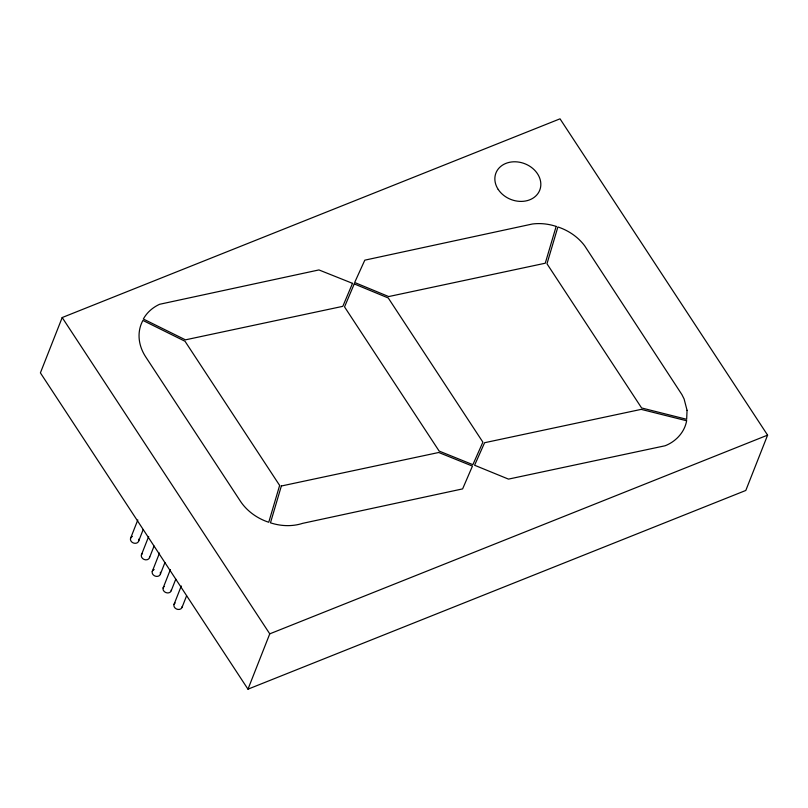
<?xml version="1.0" encoding="UTF-8"?>
<svg xmlns="http://www.w3.org/2000/svg" width="808" height="808" viewBox="0 0 808 808"><rect width="100%" height="100%" fill="white"/><g stroke="black" fill="none" stroke-linecap="round" stroke-linejoin="round"><path stroke-width="1.21" d="M62.196 317.544L40.4 372.862L247.975 689.173L745.804 490.456L767.6 435.138L560.025 118.827L62.196 317.544L269.761 633.846L247.975 689.173M130.542 538.38L137.814 519.938M138.673 541.047L143.208 529.523M141.4 554.924L148.672 536.482M149.52 557.591L154.065 546.067M152.257 571.468L159.519 553.025M160.378 574.135L164.923 562.6M163.115 588.002L170.387 569.559M171.235 590.678L175.78 579.154M174.023 604.414L181.285 585.972M182.042 607.364L186.587 595.839M269.761 633.846L767.6 435.138M171.357 589.769A4.272 3.485 21.5 0 1 165.66 592.486A4.272 3.485 21.5 0 1 164.155 586.507M182.214 606.455A4.272 3.485 21.5 0 1 176.356 608.949A4.272 3.485 21.5 0 1 175.134 602.97M138.623 539.188A4.272 3.485 21.5 0 1 136.128 543.218A4.272 3.485 21.5 0 1 130.866 540.845A4.272 3.485 21.5 0 1 132.441 536.401M149.642 556.672A4.272 3.485 21.5 0 1 143.955 559.399A4.272 3.485 21.5 0 1 142.44 553.43M160.327 572.276A4.272 3.485 21.5 0 1 157.843 576.306A4.272 3.485 21.5 0 1 152.571 573.933A4.272 3.485 21.5 0 1 154.146 569.489M687.053 410.323L686.659 419.301L641.602 407.959L546.986 263.782L557.884 226.957A47.046 38.35 21.5 0 1 584.628 245.753L681.901 394.587L684.103 398.97L687.053 410.323M686.628 420.756C684.649 432.24 675.771 441.663 665.065 445.774L508.484 479.114L474.589 465.246L484.598 442.723L641.188 409.373L686.628 420.756M279.639 485.436L268.751 522.261A47.046 38.35 21.5 0 1 240.35 501.122L145.743 356.944A47.046 38.35 21.5 0 1 142.925 320.443L185.022 341.269L279.639 485.436M281.356 486.002L270.468 522.827A47.046 38.35 21.5 0 0 302.626 523.352L462.62 488.891L472.448 466.095L438.734 452.49L281.356 486.002M556.156 226.402L545.269 263.216L388.688 296.566L354.661 282.497L364.802 260.166L532.361 224.008A47.046 38.35 21.5 0 1 556.156 226.402M352.52 283.345L342.814 306.333L185.446 339.845L143.349 319.029A47.046 38.35 21.5 0 1 159.59 304.293L318.938 269.933L352.52 283.345M354.247 283.911L344.541 306.899L439.148 451.076L472.872 464.681L482.881 442.158L388.264 297.98L354.247 283.911M498.203 189.436A23.523 19.17 21.5 0 0 538.007 193.435A23.523 19.17 21.5 0 0 517.322 161.913A23.523 19.17 21.5 0 0 498.203 189.436"/></g></svg>
